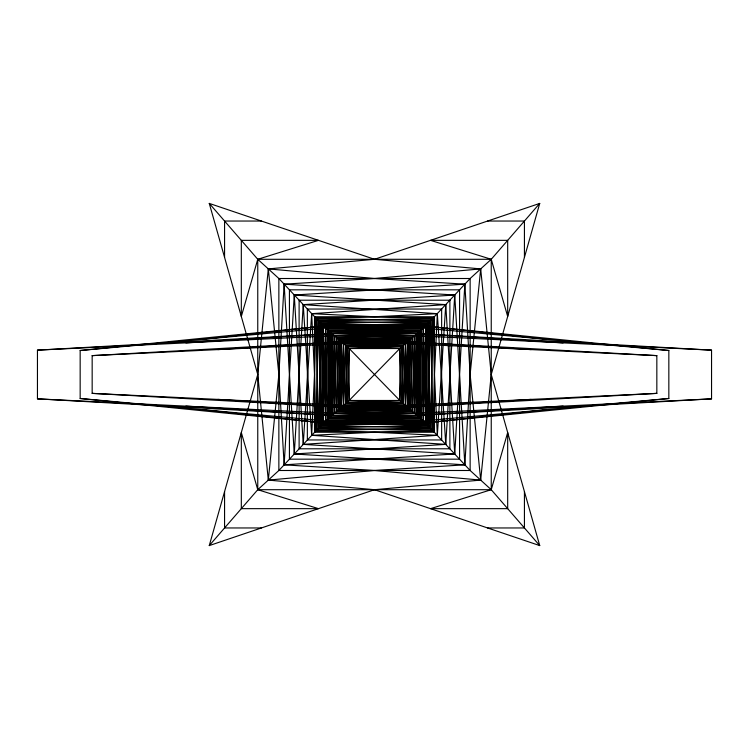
<?xml version="1.0" encoding="UTF-8"?>
<svg xmlns="http://www.w3.org/2000/svg" width="749" height="749" viewBox="0 0 749 749"><rect width="100%" height="100%" fill="white"/><g stroke="black" fill="none" stroke-linecap="round" stroke-linejoin="round"><path stroke-width="1.12" d="M209.271 203.41L257.759 374.5L268.311 480.1L374.5 489.706L539.729 545.59L491.241 374.5L480.689 268.9L374.5 259.294L209.271 203.41L257.759 259.294L278.862 278.506L323.399 326.105L321.096 425.32L430.413 427.969L427.904 323.68L318.587 321.031L315.909 430.797L430.413 427.969L433.091 318.203L374.5 316.752L311.668 313.681L314.533 374.5L315.909 430.797L374.5 432.248L437.332 435.319L445.767 304.628L311.668 313.681L303.233 444.372L454.737 453.978L445.767 304.628L294.263 295.022L284.143 464.829L454.737 453.978L464.857 284.171L374.5 278.506L268.311 268.9L278.862 374.5L284.143 464.829L374.5 470.494L480.689 480.1L470.138 374.5L464.857 284.171L294.263 295.022L303.233 444.372L437.332 435.319L434.467 374.5L433.091 318.203L318.587 321.031L321.096 425.32L425.601 422.895L668.838 398.487L668.838 350.513L425.601 326.105L325.656 328.071L323.399 422.895L278.862 470.494L257.759 489.706L209.271 545.59L374.5 489.706L480.689 480.1L491.241 374.5L539.729 203.41L374.5 259.294L268.311 268.9L257.759 374.5L209.271 545.59M539.729 545.59L491.241 489.706L470.138 470.494L425.601 422.895L427.904 323.68L323.399 326.105L80.162 350.513L80.162 398.487L323.399 422.895L423.344 420.929L425.601 326.105L470.138 278.506L491.241 259.294L539.729 203.41M546.096 409.712L425.601 422.895L325.656 420.929L328.015 330.122L423.344 328.071L668.838 350.513M563.117 406.127L417.024 415.433L334.316 413.401L336.32 337.35L414.684 335.599L711.55 350.139L711.55 398.861L417.024 415.433L330.037 417.118L328.015 330.122L418.963 331.882L420.985 418.878L325.656 420.929L80.162 398.487M185.883 342.873L331.976 333.567L414.684 335.599L412.68 411.65L334.316 413.401L37.45 398.861L37.45 350.139L331.976 333.567L418.963 331.882L417.024 415.433L331.976 415.433L37.45 398.861M202.904 339.288L323.399 326.105L423.344 328.071L420.985 418.878L330.037 417.118L331.976 333.567L417.024 333.567L711.55 350.139M563.117 342.873L417.024 333.567L334.316 335.599L331.976 415.433L418.963 417.118L420.985 330.122L325.656 328.071L80.162 350.513M185.883 406.127L331.976 415.433L414.684 413.401L417.024 333.567L330.037 331.882L328.015 418.878L423.344 420.929L668.838 398.487M531.172 349.605L407.596 341.769L343.482 343.576L341.404 407.231L409.01 408.458L410.798 338.988L336.32 337.35L338.202 410.012L412.68 411.65L410.798 338.988L339.99 340.542L338.202 410.012L409.01 408.458L407.596 341.769L339.99 340.542L341.404 407.231L407.596 407.231L656.836 393.375L656.836 355.625L407.596 341.769L341.404 341.769L92.164 355.625L92.164 393.375L341.404 407.231L405.518 405.424L656.836 393.375M92.164 393.375L343.482 405.424L405.518 405.424L407.596 341.769L407.596 407.231L339.99 408.458L338.202 338.988L412.68 337.35L414.684 413.401L711.55 398.861M531.172 399.395L407.596 407.231L343.482 405.424L345.514 345.336L405.518 343.576L656.836 355.625M217.828 349.605L341.404 341.769L405.518 343.576L403.486 403.664L343.482 405.424L341.404 341.769L409.01 340.542L410.798 410.012L336.32 411.65L334.316 335.599L37.45 350.139M92.164 355.625L343.482 343.576L405.518 343.576L407.596 407.231L409.01 340.542L338.202 338.988L336.32 411.65L414.684 413.401L414.684 335.599L334.316 335.599L334.316 413.401L414.684 413.401M261.392 221.039L224.569 221.039L224.569 257.384M487.608 221.039L524.431 221.039L524.431 257.384M423.344 328.071L423.344 420.929L325.656 420.929L325.656 328.071L423.344 328.071L425.601 422.895L323.399 422.895L202.904 409.712M261.392 527.961L224.569 527.961L224.569 491.616M487.608 527.961L524.431 527.961L524.431 491.616M334.316 335.599L412.68 337.35L410.798 410.012L339.99 408.458L341.404 341.769L341.404 407.231L217.828 399.395M343.482 343.576L403.486 345.336L405.518 405.424L345.514 403.664L343.482 343.576L343.482 405.424M546.096 339.288L425.601 326.105L321.096 323.68L318.587 427.969L433.091 430.797L434.467 374.5L437.332 313.681L303.233 304.628L294.263 453.978L464.857 464.829L470.138 374.5L480.689 268.9L374.5 278.506L284.143 284.171L278.862 374.5L268.311 480.1L374.5 470.494L464.857 464.829L454.737 295.022L284.143 284.171L294.263 453.978L445.767 444.372L454.737 295.022L303.233 304.628L311.668 435.319L445.767 444.372L437.332 313.681L374.5 316.752L315.909 318.203L314.533 374.5L311.668 435.319L374.5 432.248L433.091 430.797L430.413 321.031L315.909 318.203L318.587 427.969L427.904 425.32L430.413 321.031L321.096 323.68L323.399 422.895L427.904 425.32L425.601 326.105L323.399 326.105L323.399 422.895L349.174 400.472L399.826 348.528L425.601 326.105L425.601 422.895L399.826 400.472L349.174 348.528L323.399 326.105L325.656 420.929M414.684 335.599L417.024 415.433L417.024 333.567L418.963 417.118L328.015 418.878L325.656 328.071M334.316 413.401L331.976 333.567L331.976 415.433L330.037 331.882L420.985 330.122L423.344 420.929M405.518 343.576L405.518 405.424M347.04 346.665L345.514 403.664L401.96 402.335L403.486 345.336L347.04 346.665L349.174 400.472L401.96 402.335L399.826 348.528L347.04 346.665M349.174 348.528L347.04 402.335L403.486 403.664L401.96 346.665L345.514 345.336L347.04 402.335L399.826 400.472L401.96 346.665L349.174 348.528L349.174 400.472L399.826 400.472L399.826 348.528L349.174 348.528M257.759 259.294L241.318 316.481L241.318 240.345L318.465 240.345L257.759 259.294L257.759 489.706L318.465 508.655L241.318 508.655L241.318 432.519L257.759 489.706L491.241 489.706L507.682 432.519L507.682 508.655L430.535 508.655L491.241 489.706L491.241 259.294L430.535 240.345L507.682 240.345L507.682 316.481L491.241 259.294L257.759 259.294M470.138 278.506L278.862 278.506L278.862 470.494L470.138 470.494L470.138 278.506M459.577 289.826L289.423 289.826L289.423 459.174L459.577 459.174L459.577 289.826M449.887 300.209L299.113 300.209L299.113 448.791L449.887 448.791L449.887 300.209M441.648 309.047L307.352 309.047L307.352 439.953L441.648 439.953L441.648 309.047M434.467 316.752L314.533 316.752L314.533 432.248L434.467 432.248L434.467 316.752M431.705 319.664L317.295 319.664L317.295 429.336L431.705 429.336L431.705 319.664M429.121 322.388L319.879 322.388L319.879 426.612L429.121 426.612L429.121 322.388M426.677 324.963L322.323 324.963L322.323 424.037L426.677 424.037L426.677 324.963"/></g></svg>
